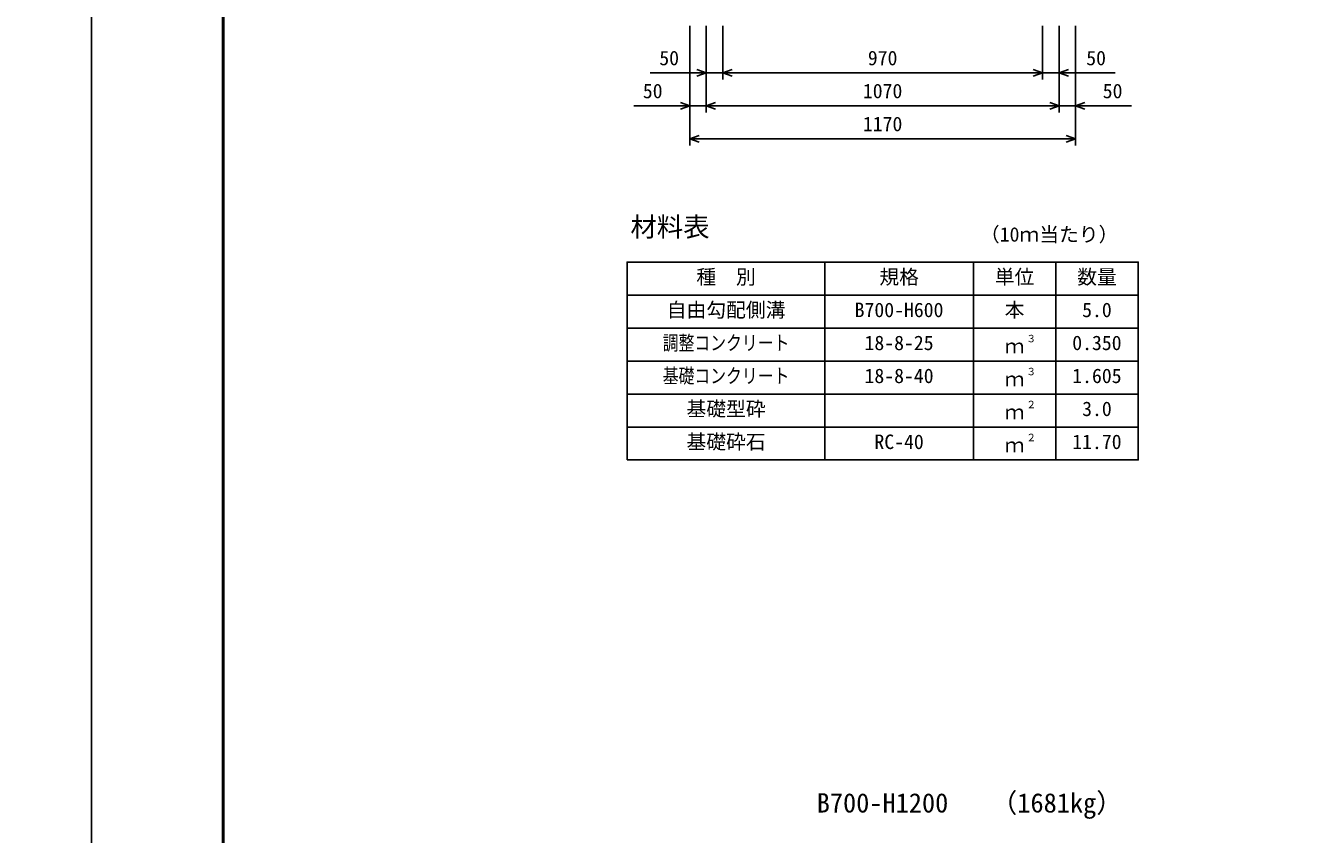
# Model space of a CAD drawing. Units: millimetres, scale not verified. Extents: x -16800 to 16800, y -5940 to 5940.
# Drawn here: x -200 to 3661, y -16 to 2438 of the extents above; entities that cross this region are included whole.
import ezdxf
from ezdxf.enums import TextEntityAlignment as Align

# ---------------------------------------------------------------- set-up
doc = ezdxf.new("R2010")
doc.units = ezdxf.units.MM
doc.header["$LTSCALE"] = 20
for name, color, linetype, lineweight in [('0-0_DIM', 7, 'Continuous', 25), ('0-1_Defpoints', 5, 'Continuous', 25), ('0-3_HYO', 3, 'Continuous', 25), ('0-4_HYO2', 4, 'Continuous', 25), ('0-6_TXT', 7, 'Continuous', 25), ('0-7_WAKU', 3, 'Continuous', 25)]:
    doc.layers.add(name, color=color, linetype=linetype, lineweight=lineweight)
doc.styles.add('ＭＳ ゴシック', font='')
doc.styles.get('ＭＳ ゴシック').set_extended_font_data('MS Gothic')

msp = doc.modelspace()

# ---------------------------------------------------------------- linework, layer by layer
at = {"layer": '0-0_DIM'}
for p, q in [((1815, 2074.15), (1815, 2436.49)), ((1865, 2174.15), (1865, 2436.49)), ((1915, 2274.15), (1915, 2436.49)), ((2885, 2274.15), (2885, 2436.49)), ((2935, 2174.15), (2935, 2436.49)), ((2985, 2074.15), (2985, 2436.49)), ((1695, 2294.15), (1915, 2294.15)), ((1915, 2294.15), (2885, 2294.15)), ((3105, 2294.15), (2885, 2294.15)), ((1645, 2194.15), (1865, 2194.15)), ((1865, 2194.15), (2935, 2194.15)), ((3155, 2194.15), (2935, 2194.15)), ((1815, 2094.15), (2985, 2094.15))]:
    msp.add_line(p, q, dxfattribs=at)
for points in [[(1836.81, 2304.41), (1865, 2294.15), (1836.81, 2283.89)], [(1943.19, 2283.89), (1915, 2294.15), (1943.19, 2304.41)], [(2856.81, 2304.41), (2885, 2294.15), (2856.81, 2283.89)], [(2963.19, 2304.41), (2935, 2294.15), (2963.19, 2283.89)], [(1786.81, 2204.41), (1815, 2194.15), (1786.81, 2183.89)], [(1893.19, 2183.89), (1865, 2194.15), (1893.19, 2204.41)], [(2906.81, 2204.41), (2935, 2194.15), (2906.81, 2183.89)], [(3013.19, 2204.41), (2985, 2194.15), (3013.19, 2183.89)], [(1843.19, 2083.89), (1815, 2094.15), (1843.19, 2104.41)], [(2956.81, 2104.41), (2985, 2094.15), (2956.81, 2083.89)]]:
    msp.add_lwpolyline(points, dxfattribs=at)
at = {"layer": '0-1_Defpoints'}
for points in [[(-16800, -5940), (0, -5940), (0, 5940), (-16800, 5940)], [(0, -5940), (16800, -5940), (16800, 5940), (0, 5940)]]:
    msp.add_lwpolyline(points, close=True, dxfattribs=at)
at = {"layer": '0-3_HYO'}
for p, q in [((2225, 1720.2), (2225, 1120.2)), ((2675, 1720.2), (2675, 1120.2)), ((2925, 1720.2), (2925, 1120.2)), ((1625, 1620.2), (3175, 1620.2))]:
    msp.add_line(p, q, dxfattribs=at)
msp.add_lwpolyline([(1625, 1120.2), (3175, 1120.2), (3175, 1720.2), (1625, 1720.2)], close=True, dxfattribs=at)
at = {"layer": '0-4_HYO2'}
for p, q in [((1625, 1520.2), (3175, 1520.2)), ((1625, 1420.2), (3175, 1420.2)), ((1625, 1320.2), (3175, 1320.2)), ((1625, 1220.2), (3175, 1220.2))]:
    msp.add_line(p, q, dxfattribs=at)
at = {"layer": '0-7_WAKU', "lineweight": 50}
msp.add_lwpolyline([(400, -5540), (16400, -5540), (16400, 5540), (400, 5540)], close=True, dxfattribs=at)

# ---------------------------------------------------------------- texts
at = {"layer": '0-0_DIM', "style": 'ＭＳ ゴシック'}
for s, p in [('50', (1722.56, 2304.15)), ('970', (2355, 2304.15)), ('50', (3017.44, 2304.15)), ('50', (1672.56, 2204.15)), ('1070', (2340, 2204.15)), ('50', (3067.44, 2204.15)), ('1170', (2340, 2104.15))]:
    msp.add_text(s, height=43.99, dxfattribs=at).set_placement(p, align=Align.BOTTOM_LEFT)
at = {"layer": '0-6_TXT', "style": 'ＭＳ ゴシック'}
for s, height, p in [('材料表', 58.65, (1635, 1780.2)), ('（10ｍ当たり）', 43.99, (2695, 1769.2)), ('種\u3000別', 43.99, (1835, 1640.2)), ('規格', 43.99, (2390, 1640.2)), ('単位', 43.99, (2740, 1640.2)), ('数量', 43.99, (2990, 1640.2)), ('自由勾配側溝', 43.99, (1745, 1540.2)), ('B700-H600', 43.99, (2315, 1540.2)), ('本', 43.99, (2770, 1540.2)), ('5.0', 43.99, (3005, 1540.2)), ('18-8-25', 43.99, (2345, 1440.2)), ('ｍ', 43.99, (2770, 1430.2)), ('３', 21.99, (2835.54, 1470.57)), ('0.350', 43.99, (2975, 1440.2)), ('18-8-40', 43.99, (2345, 1340.2)), ('３', 21.99, (2835.54, 1370.57)), ('1.605', 43.99, (2975, 1340.2)), ('ｍ', 43.99, (2770, 1330.2)), ('基礎型砕', 43.99, (1805, 1240.2)), ('ｍ', 43.99, (2770, 1230.2)), ('２', 21.99, (2835.54, 1270.57)), ('3.0', 43.99, (3005, 1240.2)), ('基礎砕石', 43.99, (1805, 1140.2)), ('RC-40', 43.99, (2375, 1140.2)), ('２', 21.99, (2835.54, 1170.57)), ('ｍ', 43.99, (2770, 1130.2)), ('11.70', 43.99, (2975, 1140.2)), ('（1681kg）', 58.65, (2728.37, 33.34)), ('B700-H1200', 58.65, (2200, 33.34))]:
    msp.add_text(s, height=height, dxfattribs=at).set_placement(p, align=Align.BOTTOM_LEFT)
at = {"layer": '0-6_TXT', "style": 'ＭＳ ゴシック', "width": 0.8}
for s, p in [('調整コンクリート', (1733, 1440.2)), ('基礎コンクリート', (1733, 1340.2))]:
    msp.add_text(s, height=43.99, dxfattribs=at).set_placement(p, align=Align.BOTTOM_LEFT)

doc.saveas('drawing.dxf')
